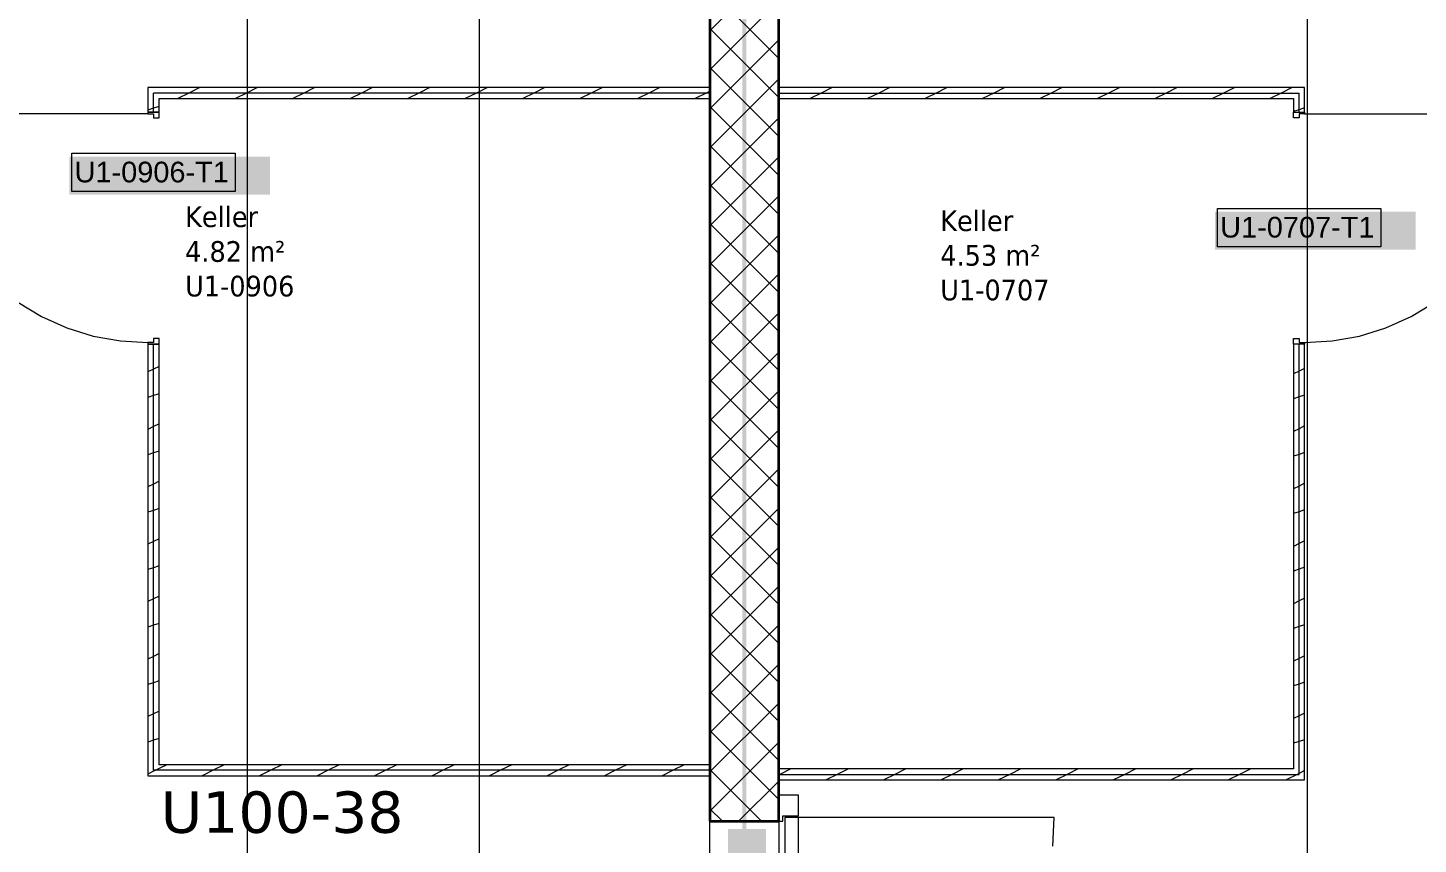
# Model space of a CAD drawing. Extents: x -1132 to 613, y -233 to 616.
# Drawn here: x -1028.1 to -927.4, y 388.9 to 448.1 of the extents above; entities that cross this region are included whole.
import ezdxf
from ezdxf.lldxf.tags import DXFTag

# ---------------------------------------------------------------- set-up
doc = ezdxf.new("R2010")
doc.units = 0
doc.layers.get('0').update_dxf_attribs({"lineweight": 13})
for name, color, linetype, lineweight in [('A-AREA-____-IDEN', 7, 'Continuous', 5), ('A-DOOR-____-IDEN', 7, 'Continuous', 5), ('A-DOOR-____-OTLN', 7, 'Continuous', 9), ('A-DOOR-FRAM-MCUT', 7, 'Continuous', 9), ('A-DOOR-OPNG-OTLN', 7, 'Continuous', 9), ('A-WALL-____-MCUT', 7, 'Continuous', 35), ('A-WALL-____-PATT', 7, 'Continuous', 35), ('A-WALL-FNSH-MCUT', 7, 'Continuous', 35), ('S-GRID-____-OTLN', 7, 'Continuous', 5)]:
    doc.layers.add(name, color=color, linetype=linetype, lineweight=lineweight)
doc.layers.add('EL01_WAN_Leitung_Potentialausgleich', color=1, linetype='fein_strichliert', lineweight=13, true_color=0xff0000)
doc.styles.get("Standard").update_dxf_attribs({"font": 'arial.ttf'})
tags = doc.linetypes.add('_Rasterlinie_', pattern=[0.375, 0.2, -0.05, 0.075, -0.05]).pattern_tags.tags
tags[10:11] = [DXFTag(74, 4), DXFTag(75, 0), DXFTag(340, '0'), DXFTag(46, 1.0), DXFTag(50, 0.0), DXFTag(44, 0.0), DXFTag(45, 0.0)]
tags[8:9] = [DXFTag(74, 4), DXFTag(75, 0), DXFTag(340, '0'), DXFTag(46, 1.0), DXFTag(50, 0.0), DXFTag(44, 0.0), DXFTag(45, 0.0)]
tags[6:7] = [DXFTag(74, 4), DXFTag(75, 0), DXFTag(340, '0'), DXFTag(46, 1.0), DXFTag(50, 0.0), DXFTag(44, 0.0), DXFTag(45, 0.0)]
tags[4:5] = [DXFTag(74, 4), DXFTag(75, 0), DXFTag(340, '0'), DXFTag(46, 1.0), DXFTag(50, 0.0), DXFTag(44, 0.0), DXFTag(45, 0.0)]
tags = doc.linetypes.add('fein_strichliert', pattern=[4, 1, -2, 1]).pattern_tags.tags
tags[8:9] = [DXFTag(74, 4), DXFTag(75, 0), DXFTag(340, '0'), DXFTag(46, 0.0), DXFTag(50, 0.0), DXFTag(44, 0.0), DXFTag(45, 0.0)]
tags[6:7] = [DXFTag(74, 4), DXFTag(75, 0), DXFTag(340, '0'), DXFTag(46, 0.0), DXFTag(50, 0.0), DXFTag(44, 0.0), DXFTag(45, 0.0)]
tags[4:5] = [DXFTag(74, 4), DXFTag(75, 0), DXFTag(340, '0'), DXFTag(46, 0.0), DXFTag(50, 0.0), DXFTag(44, 0.0), DXFTag(45, 0.0)]
tags = doc.linetypes.add('Strich Punkt fein', pattern=[0.2, 0.1, -0.05, 0, -0.05]).pattern_tags.tags
tags[10:11] = [DXFTag(74, 4), DXFTag(75, 0), DXFTag(340, '0'), DXFTag(46, 1.0), DXFTag(50, 0.0), DXFTag(44, 0.0), DXFTag(45, 0.0)]
tags[8:9] = [DXFTag(74, 4), DXFTag(75, 0), DXFTag(340, '0'), DXFTag(46, 1.0), DXFTag(50, 0.0), DXFTag(44, 0.0), DXFTag(45, 0.0)]
tags[6:7] = [DXFTag(74, 4), DXFTag(75, 0), DXFTag(340, '0'), DXFTag(46, 1.0), DXFTag(50, 0.0), DXFTag(44, 0.0), DXFTag(45, 0.0)]
tags[4:5] = [DXFTag(74, 4), DXFTag(75, 0), DXFTag(340, '0'), DXFTag(46, 1.0), DXFTag(50, 0.0), DXFTag(44, 0.0), DXFTag(45, 0.0)]

# ---------------------------------------------------------------- blocks, each defined once
blk = doc.blocks.new('Referenz-A0UJ2EK7XE', base_point=(-1124.08, -162.87))
at = {"layer": 'A-DOOR-____-IDEN', "color": 0, "linetype": 'Continuous', "ltscale": 0.13}
for p, q in [((-1024.93, 439.01), (-1013.09, 439.01)), ((-1024.93, 436.23), (-1024.93, 439.01)), ((-1013.09, 439.01), (-1013.09, 436.23)), ((-1013.09, 436.23), (-1024.93, 436.23)), ((-941.93, 435.01), (-930.09, 435.01)), ((-941.93, 432.23), (-941.93, 435.01)), ((-930.09, 435.01), (-930.09, 432.23)), ((-930.09, 432.23), (-941.93, 432.23))]:
    blk.add_line(p, q, dxfattribs=at)
at = {"layer": 'A-DOOR-____-IDEN', "color": 7, "linetype": 'Continuous', "ltscale": 0.13, "true_color": 0xffffff}
for points in [[(-1025.1, 436.01), (-1010.56, 436.01), (-1025.1, 438.77)], [(-1010.56, 436.01), (-1025.1, 438.77), (-1010.56, 438.77)], [(-942.1, 432.01), (-927.56, 432.01), (-942.1, 434.77)], [(-927.56, 432.01), (-942.1, 434.77), (-927.56, 434.77)], [(-977.4, 375.48), (-974.64, 375.48), (-977.4, 390.02)], [(-974.64, 375.48), (-977.4, 390.02), (-974.64, 390.02)]]:
    blk.add_solid(points, dxfattribs=at)
at = {"layer": 'A-DOOR-____-OTLN', "color": 0, "linetype": 'Strich Punkt fein', "ltscale": 0.13}
for p, q in [((-978.71, 372.58), (-978.71, 390.58)), ((-973.71, 390.58), (-973.71, 372.58))]:
    blk.add_line(p, q, dxfattribs=at)
at = {"layer": 'A-DOOR-____-OTLN', "color": 0, "linetype": 'Continuous', "ltscale": 0.13}
for p, q in [((-973.27, 390.84), (-973.27, 372.32)), ((-972.27, 390.84), (-973.27, 390.84)), ((-972.27, 372.32), (-972.27, 390.84))]:
    blk.add_line(p, q, dxfattribs=at)
at = {"layer": 'A-DOOR-FRAM-MCUT', "color": 0, "linetype": 'Continuous', "ltscale": 0.13}
for p, q in [((-1019.41, 441.98), (-1019.41, 441.88)), ((-1018.61, 441.98), (-1019.41, 441.98)), ((-1019.41, 441.88), (-1019.01, 441.88)), ((-1019.01, 441.88), (-1019.01, 441.58)), ((-1019.01, 441.58), (-1018.61, 441.58)), ((-1018.61, 441.58), (-1018.61, 441.98)), ((-936.41, 441.98), (-935.61, 441.98)), ((-936.41, 441.58), (-936.41, 441.98)), ((-936.01, 441.58), (-936.41, 441.58)), ((-936.01, 441.88), (-936.01, 441.58)), ((-935.61, 441.88), (-936.01, 441.88)), ((-935.61, 441.98), (-935.61, 441.88)), ((-1019.41, 425.28), (-1019.41, 425.18)), ((-1019.01, 425.28), (-1019.41, 425.28)), ((-1019.41, 425.18), (-1018.61, 425.18)), ((-1018.61, 425.58), (-1019.01, 425.58)), ((-1019.01, 425.58), (-1019.01, 425.28)), ((-1018.61, 425.18), (-1018.61, 425.58)), ((-936.41, 425.58), (-936.01, 425.58)), ((-936.41, 425.18), (-936.41, 425.58)), ((-935.61, 425.18), (-936.41, 425.18)), ((-936.01, 425.58), (-936.01, 425.28)), ((-936.01, 425.28), (-935.61, 425.28)), ((-935.61, 425.28), (-935.61, 425.18)), ((-972.27, 392.48), (-973.71, 392.48)), ((-973.71, 392.48), (-973.71, 390.58)), ((-972.27, 390.98), (-972.27, 392.48)), ((-973.41, 390.58), (-973.41, 390.98)), ((-973.41, 390.98), (-972.27, 390.98)), ((-973.71, 390.58), (-973.41, 390.58))]:
    blk.add_line(p, q, dxfattribs=at)
at = {"layer": 'A-DOOR-OPNG-OTLN', "color": 0, "linetype": 'Continuous', "ltscale": 0.13}
for p, q in [((-1019.41, 441.88), (-1036.01, 441.88)), ((-935.61, 441.88), (-919.01, 441.88)), ((-1028.84, 428.22), (-1027.12, 427.18)), ((-927.89, 427.18), (-926.18, 428.22)), ((-1027.12, 427.18), (-1025.29, 426.36)), ((-929.72, 426.36), (-927.89, 427.18)), ((-1025.29, 426.36), (-1023.38, 425.76)), ((-931.63, 425.76), (-929.72, 426.36)), ((-1023.38, 425.76), (-1021.41, 425.4)), ((-1021.41, 425.4), (-1019.41, 425.28)), ((-935.61, 425.28), (-933.61, 425.4)), ((-933.61, 425.4), (-931.63, 425.76)), ((-953.75, 390.84), (-972.27, 390.84)), ((-953.86, 388.76), (-953.75, 390.84))]:
    blk.add_line(p, q, dxfattribs=at)
at = {"layer": 'A-WALL-____-MCUT', "color": 0, "linetype": 'Continuous', "ltscale": 0.35}
for p, q in [((-978.71, 465.98), (-978.71, 390.58)), ((-973.71, 390.58), (-973.71, 465.98)), ((-978.71, 390.58), (-973.71, 390.58))]:
    blk.add_line(p, q, dxfattribs=at)
at = {"layer": 'A-WALL-____-MCUT', "color": 0, "linetype": 'Continuous', "lineweight": 9, "ltscale": 0.13}
for p, q in [((-1019.01, 441.98), (-1019.01, 443.38)), ((-978.71, 443.38), (-1019.01, 443.38)), ((-973.71, 443.38), (-936.01, 443.38)), ((-936.01, 441.98), (-936.01, 443.38)), ((-1019.01, 394.28), (-1019.01, 425.18)), ((-936.01, 393.98), (-936.01, 425.18)), ((-978.71, 394.28), (-1019.01, 394.28)), ((-973.71, 393.98), (-936.01, 393.98))]:
    blk.add_line(p, q, dxfattribs=at)
at = {"layer": 'A-WALL-____-PATT', "color": 0, "linetype": 'Continuous', "lineweight": 9, "ltscale": 0.13}
for p, q in [((-978.71, 447.89), (-973.71, 452.89)), ((-973.71, 445.89), (-978.71, 450.89)), ((-978.71, 445.06), (-973.71, 450.06)), ((-973.71, 443.06), (-978.71, 448.06)), ((-978.71, 442.23), (-973.71, 447.23)), ((-973.71, 440.23), (-978.71, 445.23)), ((-978.71, 439.4), (-973.71, 444.4)), ((-1016.45, 443.38), (-1017.25, 442.98)), ((-1015.65, 443.78), (-1016.45, 443.38)), ((-1012.28, 443.38), (-1013.08, 442.98)), ((-1011.48, 443.78), (-1012.28, 443.38)), ((-1008.12, 443.38), (-1008.92, 442.98)), ((-1007.32, 443.78), (-1008.12, 443.38)), ((-1003.95, 443.38), (-1004.75, 442.98)), ((-1003.15, 443.78), (-1003.95, 443.38)), ((-999.79, 443.38), (-1000.59, 442.98)), ((-998.99, 443.78), (-999.79, 443.38)), ((-995.62, 443.38), (-996.42, 442.98)), ((-994.82, 443.78), (-995.62, 443.38)), ((-991.46, 443.38), (-992.26, 442.98)), ((-990.66, 443.78), (-991.46, 443.38)), ((-987.29, 443.38), (-988.09, 442.98)), ((-986.49, 443.78), (-987.29, 443.38)), ((-983.13, 443.38), (-983.93, 442.98)), ((-982.33, 443.78), (-983.13, 443.38)), ((-978.96, 443.38), (-979.76, 442.98)), ((-978.71, 443.51), (-978.96, 443.38)), ((-970.63, 443.38), (-971.43, 442.98)), ((-969.83, 443.78), (-970.63, 443.38)), ((-966.47, 443.38), (-967.27, 442.98)), ((-965.67, 443.78), (-966.47, 443.38)), ((-962.3, 443.38), (-963.1, 442.98)), ((-961.5, 443.78), (-962.3, 443.38)), ((-958.14, 443.38), (-958.94, 442.98)), ((-957.34, 443.78), (-958.14, 443.38)), ((-953.97, 443.38), (-954.77, 442.98)), ((-953.17, 443.78), (-953.97, 443.38)), ((-949.81, 443.38), (-950.61, 442.98)), ((-949.01, 443.78), (-949.81, 443.38)), ((-945.64, 443.38), (-946.44, 442.98)), ((-944.84, 443.78), (-945.64, 443.38)), ((-941.48, 443.38), (-942.28, 442.98)), ((-940.68, 443.78), (-941.48, 443.38)), ((-937.31, 443.38), (-938.11, 442.98)), ((-936.51, 443.78), (-937.31, 443.38)), ((-1019.01, 442.27), (-1019.41, 442.14)), ((-1018.61, 442.4), (-1019.01, 442.27)), ((-973.71, 437.41), (-978.71, 442.41)), ((-935.61, 442.31), (-936.01, 442.17)), ((-978.71, 436.58), (-973.71, 441.58)), ((-936.01, 442.17), (-936.41, 442.04)), ((-973.71, 434.58), (-978.71, 439.58)), ((-978.71, 433.75), (-973.71, 438.75)), ((-973.71, 431.75), (-978.71, 436.75)), ((-978.71, 430.92), (-973.71, 435.92)), ((-973.71, 428.92), (-978.71, 433.92)), ((-978.71, 428.09), (-973.71, 433.09)), ((-973.71, 426.09), (-978.71, 431.09)), ((-978.71, 425.26), (-973.71, 430.26)), ((-973.71, 423.26), (-978.71, 428.26)), ((-978.71, 422.43), (-973.71, 427.43)), ((-973.71, 420.43), (-978.71, 425.43)), ((-978.71, 419.6), (-973.71, 424.6)), ((-1019.01, 423.36), (-1019.41, 423.16)), ((-1018.61, 423.56), (-1019.01, 423.36)), ((-936.01, 423.21), (-936.41, 423.01)), ((-935.61, 423.41), (-936.01, 423.21)), ((-973.71, 417.61), (-978.71, 422.61)), ((-1019.01, 421.45), (-1019.41, 421.31)), ((-1018.61, 421.58), (-1019.01, 421.45)), ((-978.71, 416.78), (-973.71, 421.78)), ((-936.01, 421.35), (-936.41, 421.21)), ((-935.61, 421.48), (-936.01, 421.35)), ((-1019.01, 419.19), (-1019.41, 418.99)), ((-1018.61, 419.39), (-1019.01, 419.19)), ((-973.71, 414.78), (-978.71, 419.78)), ((-935.61, 419.24), (-936.01, 419.04)), ((-978.71, 413.95), (-973.71, 418.95)), ((-936.01, 419.04), (-936.41, 418.84)), ((-1019.01, 417.28), (-1019.41, 417.15)), ((-1018.61, 417.41), (-1019.01, 417.28)), ((-936.01, 417.18), (-936.41, 417.05)), ((-935.61, 417.32), (-936.01, 417.18)), ((-973.71, 411.95), (-978.71, 416.95)), ((-978.71, 411.12), (-973.71, 416.12)), ((-1019.01, 415.03), (-1019.41, 414.83)), ((-1018.61, 415.23), (-1019.01, 415.03)), ((-935.61, 415.08), (-936.01, 414.88)), ((-973.71, 409.12), (-978.71, 414.12)), ((-936.01, 414.88), (-936.41, 414.68)), ((-1019.01, 413.12), (-1019.41, 412.98)), ((-1018.61, 413.25), (-1019.01, 413.12)), ((-978.71, 408.29), (-973.71, 413.29)), ((-936.01, 413.02), (-936.41, 412.89)), ((-935.61, 413.15), (-936.01, 413.02)), ((-1018.61, 411.06), (-1019.01, 410.86)), ((-973.71, 406.29), (-978.71, 411.29)), ((-1019.01, 410.86), (-1019.41, 410.66)), ((-978.71, 405.46), (-973.71, 410.46)), ((-936.01, 410.71), (-936.41, 410.51)), ((-935.61, 410.91), (-936.01, 410.71)), ((-1018.61, 409.09), (-1019.01, 408.95)), ((-935.61, 408.99), (-936.01, 408.85)), ((-1019.01, 408.95), (-1019.41, 408.82)), ((-973.71, 403.46), (-978.71, 408.46)), ((-936.01, 408.85), (-936.41, 408.72)), ((-978.71, 402.63), (-973.71, 407.63)), ((-1019.01, 406.7), (-1019.41, 406.5)), ((-1018.61, 406.9), (-1019.01, 406.7)), ((-936.01, 406.55), (-936.41, 406.35)), ((-935.61, 406.75), (-936.01, 406.55)), ((-973.71, 400.64), (-978.71, 405.64)), ((-1019.01, 404.79), (-1019.41, 404.65)), ((-1018.61, 404.92), (-1019.01, 404.79)), ((-978.71, 399.81), (-973.71, 404.81)), ((-936.01, 404.69), (-936.41, 404.56)), ((-935.61, 404.82), (-936.01, 404.69)), ((-1019.01, 402.53), (-1019.41, 402.33)), ((-1018.61, 402.73), (-1019.01, 402.53)), ((-973.71, 397.81), (-978.71, 402.81)), ((-978.71, 396.98), (-973.71, 401.98)), ((-936.01, 402.38), (-936.41, 402.18)), ((-935.61, 402.58), (-936.01, 402.38)), ((-1019.01, 400.62), (-1019.41, 400.49)), ((-1018.61, 400.76), (-1019.01, 400.62)), ((-973.71, 394.98), (-978.71, 399.98)), ((-936.01, 400.52), (-936.41, 400.39)), ((-935.61, 400.66), (-936.01, 400.52)), ((-978.71, 394.15), (-973.71, 399.15)), ((-1019.01, 398.37), (-1019.41, 398.17)), ((-1018.61, 398.57), (-1019.01, 398.37)), ((-936.01, 398.22), (-936.41, 398.02)), ((-935.61, 398.42), (-936.01, 398.22)), ((-973.71, 392.15), (-978.71, 397.15)), ((-1019.01, 396.46), (-1019.41, 396.32)), ((-1018.61, 396.59), (-1019.01, 396.46)), ((-978.71, 391.32), (-973.71, 396.32)), ((-936.01, 396.36), (-936.41, 396.23)), ((-935.61, 396.49), (-936.01, 396.36)), ((-1019.01, 394.2), (-1019.41, 394)), ((-1018.85, 394.28), (-1019.01, 394.2)), ((-1018.61, 394.4), (-1018.85, 394.28)), ((-1018.05, 394.68), (-1018.61, 394.4)), ((-1014.69, 394.28), (-1015.49, 393.88)), ((-1013.89, 394.68), (-1014.69, 394.28)), ((-1010.52, 394.28), (-1011.32, 393.88)), ((-1009.72, 394.68), (-1010.52, 394.28)), ((-1006.36, 394.28), (-1007.16, 393.88)), ((-1005.56, 394.68), (-1006.36, 394.28)), ((-1002.19, 394.28), (-1002.99, 393.88)), ((-1001.39, 394.68), (-1002.19, 394.28)), ((-998.03, 394.28), (-998.83, 393.88)), ((-997.23, 394.68), (-998.03, 394.28)), ((-993.86, 394.28), (-994.66, 393.88)), ((-993.06, 394.68), (-993.86, 394.28)), ((-989.7, 394.28), (-990.5, 393.88)), ((-988.9, 394.68), (-989.7, 394.28)), ((-985.53, 394.28), (-986.33, 393.88)), ((-984.73, 394.68), (-985.53, 394.28)), ((-981.37, 394.28), (-982.17, 393.88)), ((-980.57, 394.68), (-981.37, 394.28)), ((-974.96, 390.58), (-978.71, 394.32)), ((-973.64, 393.98), (-973.71, 393.94)), ((-972.84, 394.38), (-973.64, 393.98)), ((-969.47, 393.98), (-970.27, 393.58)), ((-968.67, 394.38), (-969.47, 393.98)), ((-965.31, 393.98), (-966.11, 393.58)), ((-964.51, 394.38), (-965.31, 393.98)), ((-961.14, 393.98), (-961.94, 393.58)), ((-960.34, 394.38), (-961.14, 393.98)), ((-956.98, 393.98), (-957.78, 393.58)), ((-956.18, 394.38), (-956.98, 393.98)), ((-952.81, 393.98), (-953.61, 393.58)), ((-952.01, 394.38), (-952.81, 393.98)), ((-948.65, 393.98), (-949.45, 393.58)), ((-947.85, 394.38), (-948.65, 393.98)), ((-944.48, 393.98), (-945.28, 393.58)), ((-943.68, 394.38), (-944.48, 393.98)), ((-940.32, 393.98), (-941.12, 393.58)), ((-939.52, 394.38), (-940.32, 393.98)), ((-936.15, 393.98), (-936.95, 393.58)), ((-936.01, 394.05), (-936.15, 393.98)), ((-935.61, 394.25), (-936.01, 394.05)), ((-976.62, 390.58), (-973.71, 393.49)), ((-977.79, 390.58), (-978.71, 391.49)), ((-973.79, 390.58), (-973.71, 390.66))]:
    blk.add_line(p, q, dxfattribs=at)
at = {"layer": 'A-WALL-FNSH-MCUT', "color": 0, "linetype": 'Continuous', "lineweight": 9, "ltscale": 0.13}
for p, q in [((-1019.41, 443.78), (-1019.41, 441.98)), ((-978.71, 443.78), (-1019.41, 443.78)), ((-935.61, 443.78), (-973.71, 443.78)), ((-935.61, 441.98), (-935.61, 443.78)), ((-1018.61, 441.98), (-1018.61, 442.98)), ((-1018.61, 442.98), (-978.71, 442.98)), ((-973.71, 442.98), (-936.41, 442.98)), ((-936.41, 442.98), (-936.41, 441.98)), ((-1019.41, 441.98), (-1018.61, 441.98)), ((-936.41, 441.98), (-935.61, 441.98)), ((-1019.41, 425.18), (-1019.41, 393.88)), ((-1018.61, 425.18), (-1019.41, 425.18)), ((-1018.61, 394.68), (-1018.61, 425.18)), ((-936.41, 425.18), (-936.41, 394.38)), ((-935.61, 425.18), (-936.41, 425.18)), ((-935.61, 393.58), (-935.61, 425.18)), ((-1019.41, 393.88), (-978.71, 393.88)), ((-978.71, 394.68), (-1018.61, 394.68)), ((-936.41, 394.38), (-973.71, 394.38)), ((-973.71, 393.58), (-935.61, 393.58))]:
    blk.add_line(p, q, dxfattribs=at)
at = {"layer": 'S-GRID-____-OTLN', "color": 0, "linetype": '_Rasterlinie_', "ltscale": 0.13}
for p, q in [((-995.41, 600.16), (-995.41, 199.37)), ((-1012.21, -159.1), (-1012.21, 585.98)), ((-935.41, -159.1), (-935.41, 585.98))]:
    blk.add_line(p, q, dxfattribs=at)
at = {"layer": 'A-AREA-____-IDEN', "color": 0, "linetype": 'Continuous', "ltscale": 0.13, "attachment_point": 1}
for s, insert, char_height in [('{\\W0.9;\\fVerdana;Keller}', (-1016.72, 435.16), 1.5), ('{\\W0.9;\\fVerdana;Keller}', (-962.01, 434.87), 1.5), ('{\\W0.9;\\fVerdana;4.82 m²}', (-1016.72, 432.64), 1.5), ('{\\W0.9;\\fVerdana;4.53 m²}', (-962.01, 432.36), 1.5), ('{\\W0.9;\\fVerdana;U1-0906}', (-1016.72, 430.13), 1.5), ('{\\W0.9;\\fVerdana;U1-0707}', (-962.01, 429.85), 1.5), ('{\\fVerdana;U100-38}', (-1018.49, 392.74), 3)]:
    blk.add_mtext(s, dxfattribs=dict(at, insert=insert, char_height=char_height))
at = {"layer": 'A-DOOR-____-IDEN', "color": 0, "linetype": 'Continuous', "ltscale": 0.13, "char_height": 1.5, "attachment_point": 1}
for s, insert in [('{\\fArial;U1-0906-T1}', (-1024.73, 438.4)), ('{\\fArial;U1-0707-T1}', (-941.73, 434.4))]:
    blk.add_mtext(s, dxfattribs=dict(at, insert=insert))

msp = doc.modelspace()

# ---------------------------------------------------------------- linework, layer by layer
at = {"layer": 'EL01_WAN_Leitung_Potentialausgleich', "linetype": 'ByBlock', "ltscale": 0.13}
for points in [[(-976.35, -159.1), (-976.05, -159.1), (-976.35, 512.98)], [(-976.05, -159.1), (-976.35, 512.98), (-976.05, 512.98)]]:
    msp.add_solid(points, dxfattribs=at)

# ---------------------------------------------------------------- block references
at = {"color": 9, "lineweight": 25, "ltscale": 0.25, "true_color": 0xc0c0c0}
msp.add_blockref('Referenz-A0UJ2EK7XE', (-1124.08, -162.87), dxfattribs=at)

doc.saveas('drawing.dxf')
